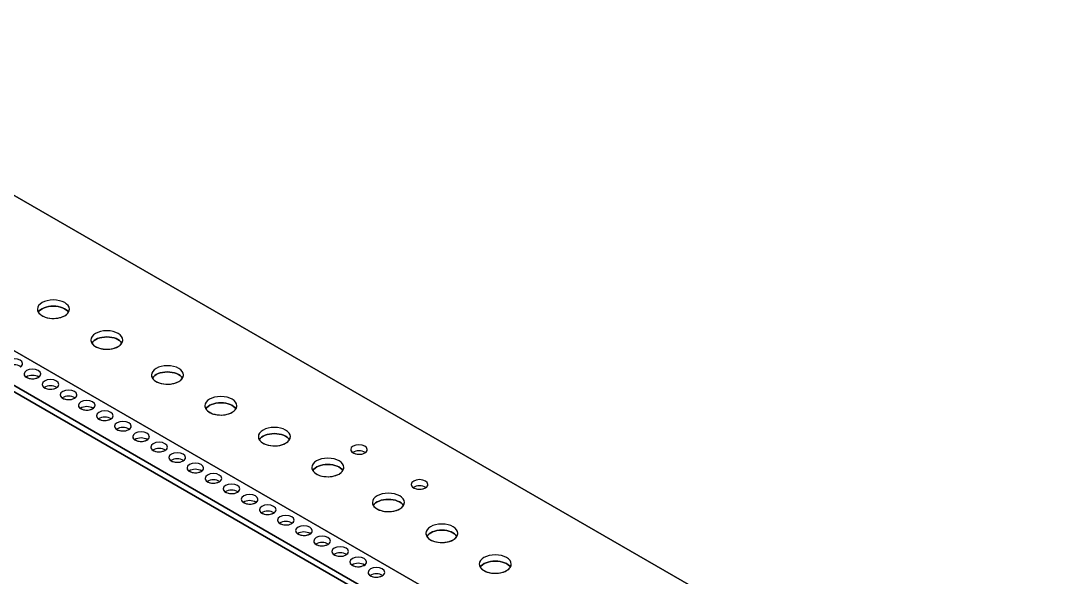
# Model space of a CAD drawing. Header units: inches. Extents: x -5.2 to 15.6, y -18.4 to 3.6.
# Drawn here: x 7.1 to 15.17, y -12.35 to -8 of the extents above; entities that cross this region are included whole.
import ezdxf

# ---------------------------------------------------------------- set-up
doc = ezdxf.new("R2010")
doc.units = ezdxf.units.IN
doc.header["$LTSCALE"] = 0.5
doc.header["$MEASUREMENT"] = 0
doc.layers.get('0').update_dxf_attribs({"lineweight": 25, "true_color": 0x000000})

msp = doc.modelspace()

# ---------------------------------------------------------------- linework, layer by layer
for p, q in [((15.1682, -14.0502), (4.684, -7.9972)), ((15.1682, -14.0502), (4.684, -7.9972)), ((4.684, -7.9972), (15.1671, -14.0495)), ((4.6857, -7.998), (15.1682, -14.0502)), ((15.1671, -14.0495), (4.6857, -7.998)), ((14.0973, -14.6465), (3.6691, -8.6258)), ((3.6691, -8.6258), (14.0973, -14.6465)), ((14.0973, -14.6465), (3.6691, -8.6258)), ((3.4325, -8.7624), (13.8606, -14.7831)), ((13.8606, -14.7831), (3.4325, -8.7624)), ((3.4325, -8.7624), (13.8606, -14.7831)), ((3.4325, -8.8106), (13.8189, -14.8072)), ((13.8189, -14.8072), (4.653, -9.5152)), ((4.653, -9.5152), (13.8189, -14.8072))]:
    msp.add_line(p, q)
for centre, radius, start, end in [((7.2778, -10.2526), 0.0458, 180.6522, 212.51955), ((7.2778, -10.2526), 0.0458, 180.6522, 212.51955), ((7.4065, -10.2321), 0.0818, 298.34375, 326.55735), ((7.4065, -10.2321), 0.0818, 298.34375, 326.55735), ((7.4361, -10.2526), 0.0458, 327.48046, 359.34693), ((7.4361, -10.2526), 0.0458, 327.48046, 359.34693), ((7.6953, -10.4937), 0.0458, 180.65621, 212.52067), ((7.6953, -10.4937), 0.0458, 180.65621, 212.52067), ((7.8241, -10.4733), 0.0818, 298.34004, 326.56343), ((7.8241, -10.4733), 0.0818, 298.34004, 326.56343), ((7.8537, -10.4937), 0.0458, 327.46919, 359.35394), ((7.8537, -10.4937), 0.0458, 327.46919, 359.35394), ((7.0539, -10.7788), 0.0902, 58.33614, 91.53462), ((7.0539, -10.7788), 0.0902, 58.33614, 91.53462), ((7.0539, -10.7788), 0.0902, 58.33614, 91.53462), ((7.0841, -10.6749), 0.0325, 294.18632, 354.49795), ((7.0694, -10.6558), 0.0562, 299.92979, 304.54606), ((7.0694, -10.6558), 0.0562, 299.92979, 304.54606), ((7.0862, -10.6757), 0.0303, 299.74756, 355.78625), ((7.0862, -10.6757), 0.0303, 299.74756, 355.78625), ((7.1582, -10.7574), 0.0303, 184.21277, 240.25342), ((7.1582, -10.7574), 0.0303, 184.21277, 240.25342), ((7.1905, -10.8605), 0.0902, 88.46516, 121.66454), ((7.1905, -10.8605), 0.0902, 88.46516, 121.66454), ((7.1905, -10.8605), 0.0902, 88.46516, 121.66454), ((7.19, -10.7083), 0.0888, 238.15124, 270.06186), ((7.19, -10.7083), 0.0888, 238.15124, 270.06186), ((7.1925, -10.695), 0.1022, 256.1508, 296.95153), ((7.1943, -10.7018), 0.0954, 267.46295, 297.84531), ((7.1943, -10.7018), 0.0954, 267.46295, 297.84531), ((7.1953, -10.8605), 0.0902, 58.33546, 91.53484), ((7.1953, -10.8605), 0.0902, 58.33546, 91.53484), ((7.1953, -10.8605), 0.0902, 58.33546, 91.53484), ((7.2255, -10.7565), 0.0325, 294.18632, 354.49795), ((7.2108, -10.7375), 0.0562, 299.92979, 304.54606), ((7.2108, -10.7375), 0.0562, 299.92979, 304.54606), ((7.2276, -10.7574), 0.0303, 299.74756, 355.78625), ((7.2276, -10.7574), 0.0303, 299.74756, 355.78625), ((8.1686, -10.7669), 0.0458, 180.64941, 212.52234), ((8.1686, -10.7669), 0.0458, 180.64941, 212.52234), ((8.2973, -10.7465), 0.0818, 298.34416, 326.55168), ((8.2973, -10.7465), 0.0818, 298.34416, 326.55168), ((8.3269, -10.7669), 0.0458, 327.49034, 359.33791), ((8.3269, -10.7669), 0.0458, 327.49034, 359.33791), ((7.2996, -10.839), 0.0303, 184.21375, 240.25244), ((7.2996, -10.839), 0.0303, 184.21375, 240.25244), ((7.3319, -10.9421), 0.0902, 88.46516, 121.66454), ((7.3319, -10.9421), 0.0902, 88.46516, 121.66454), ((7.3319, -10.9421), 0.0902, 88.46516, 121.66454), ((7.3314, -10.79), 0.0888, 238.15144, 270.06166), ((7.3314, -10.79), 0.0888, 238.15144, 270.06166), ((7.3339, -10.7767), 0.1022, 256.15087, 296.95138), ((7.3357, -10.7835), 0.0954, 267.46298, 297.84508), ((7.3357, -10.7835), 0.0954, 267.46298, 297.84508), ((7.3367, -10.9421), 0.0902, 58.33546, 91.53484), ((7.3367, -10.9421), 0.0902, 58.33546, 91.53484), ((7.3367, -10.9421), 0.0902, 58.33546, 91.53484), ((7.3669, -10.8382), 0.0325, 294.1874, 354.49799), ((7.3522, -10.819), 0.0563, 299.93621, 304.54496), ((7.3522, -10.819), 0.0563, 299.93621, 304.54496), ((7.369, -10.839), 0.0303, 299.74756, 355.78625), ((7.369, -10.839), 0.0303, 299.74756, 355.78625), ((7.441, -10.9207), 0.0303, 184.21375, 240.25258), ((7.441, -10.9207), 0.0303, 184.21375, 240.25258), ((7.4733, -11.0238), 0.0902, 88.46527, 121.66438), ((7.4733, -11.0238), 0.0902, 88.46527, 121.66438), ((7.4733, -11.0238), 0.0902, 88.46527, 121.66438), ((7.4728, -10.8716), 0.0888, 238.15146, 270.06164), ((7.4728, -10.8716), 0.0888, 238.15146, 270.06164), ((7.4753, -10.8583), 0.1022, 256.15086, 296.95144), ((7.4771, -10.8651), 0.0954, 267.46302, 297.84506), ((7.4771, -10.8651), 0.0954, 267.46302, 297.84506), ((7.4782, -11.0238), 0.0902, 58.3358, 91.53467), ((7.4782, -11.0238), 0.0902, 58.3358, 91.53467), ((7.4782, -11.0238), 0.0902, 58.3358, 91.53467), ((7.5084, -10.9198), 0.0325, 294.1874, 354.49799), ((7.4935, -10.9006), 0.0564, 299.93777, 304.53808), ((7.4935, -10.9006), 0.0564, 299.93777, 304.53808), ((7.5105, -10.9207), 0.0303, 299.74792, 355.78723), ((7.5105, -10.9207), 0.0303, 299.74792, 355.78723), ((7.5825, -11.0023), 0.0303, 184.21277, 240.25208), ((7.5825, -11.0023), 0.0303, 184.21277, 240.25208), ((7.6147, -11.1054), 0.0902, 88.46536, 121.66411), ((7.6147, -11.1054), 0.0902, 88.46536, 121.66411), ((7.6147, -11.1054), 0.0902, 88.46536, 121.66411), ((7.6142, -10.9533), 0.0888, 238.15164, 270.06146), ((7.6142, -10.9533), 0.0888, 238.15164, 270.06146), ((7.6168, -10.94), 0.1022, 256.1508, 296.95153), ((7.6186, -10.9468), 0.0954, 267.46282, 297.84524), ((7.6186, -10.9468), 0.0954, 267.46282, 297.84524), ((7.6196, -11.1054), 0.0902, 58.33564, 91.53466), ((7.6196, -11.1054), 0.0902, 58.33564, 91.53466), ((7.6196, -11.1054), 0.0902, 58.33564, 91.53466), ((7.6498, -11.0015), 0.0325, 294.18632, 354.49795), ((7.6351, -10.9824), 0.0562, 299.92979, 304.54606), ((7.6351, -10.9824), 0.0562, 299.92979, 304.54606), ((7.6519, -11.0023), 0.0303, 299.74756, 355.78625), ((7.6519, -11.0023), 0.0303, 299.74756, 355.78625), ((8.5862, -11.008), 0.0458, 180.66209, 212.50966), ((8.5862, -11.008), 0.0458, 180.66209, 212.50966), ((8.7149, -10.9875), 0.0818, 298.34416, 326.55168), ((8.7149, -10.9875), 0.0818, 298.34416, 326.55168), ((8.7445, -11.008), 0.0458, 327.49034, 359.33791), ((8.7445, -11.008), 0.0458, 327.49034, 359.33791), ((7.7239, -11.084), 0.0303, 184.21277, 240.25342), ((7.7239, -11.084), 0.0303, 184.21277, 240.25342), ((7.7562, -11.1871), 0.0902, 88.46516, 121.66454), ((7.7562, -11.1871), 0.0902, 88.46516, 121.66454), ((7.7562, -11.1871), 0.0902, 88.46516, 121.66454), ((7.7557, -11.0349), 0.0888, 238.15124, 270.06186), ((7.7557, -11.0349), 0.0888, 238.15124, 270.06186), ((7.7582, -11.0216), 0.1022, 256.1508, 296.95153), ((7.76, -11.0284), 0.0954, 267.46295, 297.84531), ((7.76, -11.0284), 0.0954, 267.46295, 297.84531), ((7.761, -11.1871), 0.0902, 58.33564, 91.53466), ((7.761, -11.1871), 0.0902, 58.33564, 91.53466), ((7.761, -11.1871), 0.0902, 58.33564, 91.53466), ((7.7912, -11.0831), 0.0325, 294.18632, 354.49795), ((7.7765, -11.0641), 0.0562, 299.92979, 304.54606), ((7.7765, -11.0641), 0.0562, 299.92979, 304.54606), ((7.7933, -11.084), 0.0303, 299.74756, 355.78625), ((7.7933, -11.084), 0.0303, 299.74756, 355.78625), ((7.8653, -11.1656), 0.0303, 184.21375, 240.25244), ((7.8653, -11.1656), 0.0303, 184.21375, 240.25244), ((7.8976, -11.2688), 0.0902, 88.47111, 121.65926), ((7.8976, -11.2688), 0.0902, 88.47111, 121.65926), ((7.8976, -11.2688), 0.0902, 88.47111, 121.65926), ((7.8971, -11.1166), 0.0888, 238.15104, 270.06205), ((7.8971, -11.1166), 0.0888, 238.15104, 270.06205), ((7.8996, -11.1033), 0.1022, 256.151, 296.95096), ((7.9014, -11.1101), 0.0954, 267.46231, 297.84496), ((7.9014, -11.1101), 0.0954, 267.46231, 297.84496), ((7.9024, -11.2688), 0.0902, 58.34545, 91.52668), ((7.9024, -11.2688), 0.0902, 58.34545, 91.52668), ((7.9024, -11.2688), 0.0902, 58.34545, 91.52668), ((7.9326, -11.1648), 0.0325, 294.19166, 354.50159), ((7.9174, -11.145), 0.0571, 299.96571, 304.51014), ((7.9174, -11.145), 0.0571, 299.96571, 304.51014), ((7.9347, -11.1656), 0.0303, 299.7583, 355.78622), ((7.9347, -11.1656), 0.0303, 299.7583, 355.78622), ((8.0067, -11.2473), 0.0303, 184.21374, 240.25513), ((8.0067, -11.2473), 0.0303, 184.21374, 240.25513), ((8.039, -11.3504), 0.0902, 88.47131, 121.65883), ((8.039, -11.3504), 0.0902, 88.47131, 121.65883), ((8.039, -11.3504), 0.0902, 88.47131, 121.65883), ((8.0385, -11.1982), 0.0888, 238.15151, 270.06184), ((8.0385, -11.1982), 0.0888, 238.15151, 270.06184), ((8.041, -11.1849), 0.1022, 256.151, 296.95096), ((8.0428, -11.1917), 0.0954, 267.46231, 297.84496), ((8.0428, -11.1917), 0.0954, 267.46231, 297.84496), ((8.0438, -11.3504), 0.0902, 58.34545, 91.52668), ((8.0438, -11.3504), 0.0902, 58.34545, 91.52668), ((8.0438, -11.3504), 0.0902, 58.34545, 91.52668), ((8.0741, -11.2464), 0.0325, 294.19166, 354.50159), ((8.0589, -11.2266), 0.0571, 299.96571, 304.51014), ((8.0589, -11.2266), 0.0571, 299.96571, 304.51014), ((8.0761, -11.2473), 0.0303, 299.7583, 355.78622), ((8.0761, -11.2473), 0.0303, 299.7583, 355.78622), ((9.0038, -11.2491), 0.0458, 180.65474, 212.51701), ((9.0038, -11.2491), 0.0458, 180.65474, 212.51701), ((9.1325, -11.2286), 0.0818, 298.34416, 326.55168), ((9.1325, -11.2286), 0.0818, 298.34416, 326.55168), ((9.1621, -11.2491), 0.0458, 327.48299, 359.34526), ((9.1621, -11.2491), 0.0458, 327.48299, 359.34526), ((8.1481, -11.3289), 0.0303, 184.20815, 240.26072), ((8.1481, -11.3289), 0.0303, 184.20815, 240.26072), ((8.1804, -11.4321), 0.0902, 88.47131, 121.65883), ((8.1804, -11.4321), 0.0902, 88.47131, 121.65883), ((8.1804, -11.4321), 0.0902, 88.47131, 121.65883), ((8.1799, -11.2799), 0.0888, 238.15151, 270.06184), ((8.1799, -11.2799), 0.0888, 238.15151, 270.06184), ((8.1825, -11.2666), 0.1022, 256.151, 296.95096), ((8.1842, -11.2734), 0.0954, 267.46231, 297.84496), ((8.1842, -11.2734), 0.0954, 267.46231, 297.84496), ((8.1853, -11.4321), 0.0902, 58.34366, 91.52847), ((8.1853, -11.4321), 0.0902, 58.34366, 91.52847), ((8.1853, -11.4321), 0.0902, 58.34366, 91.52847), ((8.2155, -11.3281), 0.0325, 294.19166, 354.50159), ((8.2003, -11.3083), 0.0571, 299.96571, 304.51014), ((8.2003, -11.3083), 0.0571, 299.96571, 304.51014), ((8.2176, -11.3289), 0.0303, 299.75271, 355.79181), ((8.2176, -11.3289), 0.0303, 299.75271, 355.79181), ((9.7094, -11.3479), 0.0303, 184.20232, 240.24471), ((9.7094, -11.3479), 0.0303, 184.20232, 240.24471), ((9.7417, -11.451), 0.0902, 88.46937, 121.66695), ((9.7417, -11.451), 0.0902, 88.46937, 121.66695), ((9.7417, -11.451), 0.0902, 88.46937, 121.66695), ((9.7412, -11.2988), 0.0888, 238.15812, 270.06412), ((9.7412, -11.2988), 0.0888, 238.15812, 270.06412), ((9.7465, -11.451), 0.0902, 58.33055, 91.53084), ((9.7465, -11.451), 0.0902, 58.33055, 91.53084), ((9.7465, -11.451), 0.0902, 58.33055, 91.53084), ((9.7767, -11.347), 0.0325, 294.18911, 354.49291), ((9.7607, -11.3258), 0.0587, 299.98664, 304.40482), ((9.7607, -11.3258), 0.0587, 299.98664, 304.40482), ((9.7788, -11.3479), 0.0303, 299.75163, 355.78794), ((9.7788, -11.3479), 0.0303, 299.75163, 355.78794), ((8.2896, -11.4106), 0.0303, 184.20815, 240.26072), ((8.2896, -11.4106), 0.0303, 184.20815, 240.26072), ((8.3219, -11.5137), 0.0902, 88.47131, 121.65883), ((8.3219, -11.5137), 0.0902, 88.47131, 121.65883), ((8.3219, -11.5137), 0.0902, 88.47131, 121.65883), ((8.3213, -11.3616), 0.0887, 238.14497, 270.06838), ((8.3213, -11.3616), 0.0887, 238.14497, 270.06838), ((8.3239, -11.3482), 0.1022, 256.151, 296.95096), ((8.3257, -11.355), 0.0954, 267.46231, 297.84496), ((8.3257, -11.355), 0.0954, 267.46231, 297.84496), ((8.3267, -11.5137), 0.0902, 58.34366, 91.52847), ((8.3267, -11.5137), 0.0902, 58.34366, 91.52847), ((8.3267, -11.5137), 0.0902, 58.34366, 91.52847), ((8.3569, -11.4097), 0.0325, 294.19166, 354.50159), ((8.3417, -11.3899), 0.0571, 299.96571, 304.51014), ((8.3417, -11.3899), 0.0571, 299.96571, 304.51014), ((8.359, -11.4106), 0.0303, 299.75271, 355.79181), ((8.359, -11.4106), 0.0303, 299.75271, 355.79181), ((9.7437, -11.2855), 0.1022, 256.151, 296.95096), ((9.7455, -11.2923), 0.0954, 267.46231, 297.84496), ((9.7455, -11.2923), 0.0954, 267.46231, 297.84496), ((8.431, -11.4922), 0.0303, 184.20815, 240.26072), ((8.431, -11.4922), 0.0303, 184.20815, 240.26072), ((8.4633, -11.5954), 0.0902, 88.47131, 121.65883), ((8.4633, -11.5954), 0.0902, 88.47131, 121.65883), ((8.4633, -11.5954), 0.0902, 88.47131, 121.65883), ((8.4628, -11.4432), 0.0887, 238.14696, 270.06639), ((8.4628, -11.4432), 0.0887, 238.14696, 270.06639), ((8.4653, -11.4299), 0.1022, 256.151, 296.95096), ((8.4671, -11.4367), 0.0954, 267.46231, 297.84496), ((8.4671, -11.4367), 0.0954, 267.46231, 297.84496), ((8.4681, -11.5954), 0.0902, 58.34366, 91.52847), ((8.4681, -11.5954), 0.0902, 58.34366, 91.52847), ((8.4681, -11.5954), 0.0902, 58.34366, 91.52847), ((8.4983, -11.4914), 0.0325, 294.19166, 354.50159), ((8.4831, -11.4716), 0.0571, 299.96571, 304.51014), ((8.4831, -11.4716), 0.0571, 299.96571, 304.51014), ((8.5004, -11.4922), 0.0303, 299.75271, 355.79181), ((8.5004, -11.4922), 0.0303, 299.75271, 355.79181), ((9.4214, -11.4902), 0.0458, 180.65874, 212.51813), ((9.4214, -11.4902), 0.0458, 180.65874, 212.51813), ((9.5501, -11.4698), 0.0818, 298.33196, 326.56388), ((9.5501, -11.4698), 0.0818, 298.33196, 326.56388), ((9.5797, -11.4902), 0.0458, 327.48187, 359.34126), ((9.5797, -11.4902), 0.0458, 327.48187, 359.34126), ((8.5724, -11.5739), 0.0303, 184.20815, 240.26072), ((8.5724, -11.5739), 0.0303, 184.20815, 240.26072), ((8.6047, -11.677), 0.0902, 88.47131, 121.65883), ((8.6047, -11.677), 0.0902, 88.47131, 121.65883), ((8.6047, -11.677), 0.0902, 88.47131, 121.65883), ((8.6042, -11.5249), 0.0887, 238.14696, 270.06639), ((8.6042, -11.5249), 0.0887, 238.14696, 270.06639), ((8.6067, -11.5115), 0.1022, 256.151, 296.95096), ((8.6085, -11.5183), 0.0954, 267.46231, 297.84496), ((8.6085, -11.5183), 0.0954, 267.46231, 297.84496), ((8.6095, -11.677), 0.0902, 58.34366, 91.52847), ((8.6095, -11.677), 0.0902, 58.34366, 91.52847), ((8.6095, -11.677), 0.0902, 58.34366, 91.52847), ((8.6397, -11.573), 0.0325, 294.19166, 354.50159), ((8.6245, -11.5532), 0.0571, 299.96571, 304.51014), ((8.6245, -11.5532), 0.0571, 299.96571, 304.51014), ((8.6418, -11.5739), 0.0303, 299.75271, 355.79181), ((8.6418, -11.5739), 0.0303, 299.75271, 355.79181), ((8.7138, -11.6555), 0.0303, 184.20815, 240.26072), ((8.7138, -11.6555), 0.0303, 184.20815, 240.26072), ((8.7461, -11.7587), 0.0902, 88.47131, 121.65883), ((8.7461, -11.7587), 0.0902, 88.47131, 121.65883), ((8.7461, -11.7587), 0.0902, 88.47131, 121.65883), ((8.7456, -11.6065), 0.0887, 238.14696, 270.06639), ((8.7456, -11.6065), 0.0887, 238.14696, 270.06639), ((8.7481, -11.5932), 0.1022, 256.151, 296.95096), ((8.7499, -11.6), 0.0954, 267.46231, 297.84496), ((8.7499, -11.6), 0.0954, 267.46231, 297.84496), ((8.7509, -11.7587), 0.0902, 58.34366, 91.52847), ((8.7509, -11.7587), 0.0902, 58.34366, 91.52847), ((8.7509, -11.7587), 0.0902, 58.34366, 91.52847), ((8.7812, -11.6547), 0.0325, 294.19166, 354.50159), ((8.766, -11.6349), 0.0571, 299.96571, 304.51014), ((8.766, -11.6349), 0.0571, 299.96571, 304.51014), ((8.7832, -11.6555), 0.0303, 299.75271, 355.79181), ((8.7832, -11.6555), 0.0303, 299.75271, 355.79181), ((10.1827, -11.6211), 0.0303, 184.2121, 240.23493), ((10.1827, -11.6211), 0.0303, 184.2121, 240.23493), ((10.215, -11.7242), 0.0902, 88.47116, 121.66516), ((10.215, -11.7242), 0.0902, 88.47116, 121.66516), ((10.215, -11.7242), 0.0902, 88.47116, 121.66516), ((10.2144, -11.5721), 0.0887, 238.15159, 270.07065), ((10.2144, -11.5721), 0.0887, 238.15159, 270.07065), ((10.217, -11.5588), 0.1022, 256.14187, 296.9601), ((10.2188, -11.5656), 0.0953, 267.44934, 297.85793), ((10.2188, -11.5656), 0.0953, 267.44934, 297.85793), ((10.2198, -11.7242), 0.0902, 58.33055, 91.53084), ((10.2198, -11.7242), 0.0902, 58.33055, 91.53084), ((10.2198, -11.7242), 0.0902, 58.33055, 91.53084), ((10.25, -11.6202), 0.0325, 294.1786, 354.50342), ((10.234, -11.599), 0.0587, 299.98664, 304.40482), ((10.234, -11.599), 0.0587, 299.98664, 304.40482), ((10.2521, -11.6211), 0.0303, 299.75163, 355.78794), ((10.2521, -11.6211), 0.0303, 299.75163, 355.78794), ((8.8552, -11.7372), 0.0303, 184.20815, 240.26072), ((8.8552, -11.7372), 0.0303, 184.20815, 240.26072), ((8.8875, -11.8403), 0.0902, 88.47131, 121.65883), ((8.8875, -11.8403), 0.0902, 88.47131, 121.65883), ((8.8875, -11.8403), 0.0902, 88.47131, 121.65883), ((8.887, -11.6882), 0.0887, 238.14696, 270.06639), ((8.887, -11.6882), 0.0887, 238.14696, 270.06639), ((8.8896, -11.6748), 0.1022, 256.151, 296.95096), ((8.8913, -11.6816), 0.0954, 267.46231, 297.84496), ((8.8913, -11.6816), 0.0954, 267.46231, 297.84496), ((8.8924, -11.8403), 0.0902, 58.34366, 91.52847), ((8.8924, -11.8403), 0.0902, 58.34366, 91.52847), ((8.8924, -11.8403), 0.0902, 58.34366, 91.52847), ((8.9226, -11.7363), 0.0325, 294.19166, 354.50159), ((8.9074, -11.7165), 0.0571, 299.96571, 304.51014), ((8.9074, -11.7165), 0.0571, 299.96571, 304.51014), ((8.9247, -11.7372), 0.0303, 299.74293, 355.80159), ((8.9247, -11.7372), 0.0303, 299.74293, 355.80159), ((9.8946, -11.7634), 0.0458, 180.65874, 212.51813), ((9.8946, -11.7634), 0.0458, 180.65874, 212.51813), ((10.053, -11.7634), 0.0458, 327.48187, 359.34126), ((10.053, -11.7634), 0.0458, 327.48187, 359.34126), ((8.9967, -11.8188), 0.0303, 184.20232, 240.24471), ((8.9967, -11.8188), 0.0303, 184.20232, 240.24471), ((9.029, -11.9219), 0.0902, 88.46758, 121.66875), ((9.029, -11.9219), 0.0902, 88.46758, 121.66875), ((9.029, -11.9219), 0.0902, 88.46758, 121.66875), ((9.0284, -11.7698), 0.0888, 238.15812, 270.06412), ((9.0284, -11.7698), 0.0888, 238.15812, 270.06412), ((9.031, -11.7565), 0.1022, 256.151, 296.95096), ((9.0328, -11.7633), 0.0954, 267.46231, 297.84496), ((9.0328, -11.7633), 0.0954, 267.46231, 297.84496), ((9.0338, -11.9219), 0.0902, 58.33055, 91.53084), ((9.0338, -11.9219), 0.0902, 58.33055, 91.53084), ((9.0338, -11.9219), 0.0902, 58.33055, 91.53084), ((9.064, -11.818), 0.0325, 294.18911, 354.49291), ((9.048, -11.7968), 0.0587, 299.98664, 304.40482), ((9.048, -11.7968), 0.0587, 299.98664, 304.40482), ((9.0661, -11.8188), 0.0303, 299.75163, 355.78794), ((9.0661, -11.8188), 0.0303, 299.75163, 355.78794), ((10.0233, -11.743), 0.0818, 298.34265, 326.56152), ((10.0233, -11.743), 0.0818, 298.34265, 326.56152), ((9.1381, -11.9005), 0.0303, 184.20232, 240.24471), ((9.1381, -11.9005), 0.0303, 184.20232, 240.24471), ((9.1704, -12.0036), 0.0902, 88.46937, 121.66695), ((9.1704, -12.0036), 0.0902, 88.46937, 121.66695), ((9.1704, -12.0036), 0.0902, 88.46937, 121.66695), ((9.1699, -11.8514), 0.0888, 238.15812, 270.06412), ((9.1699, -11.8514), 0.0888, 238.15812, 270.06412), ((9.1724, -11.8381), 0.1022, 256.151, 296.95096), ((9.1742, -11.8449), 0.0954, 267.46231, 297.84496), ((9.1742, -11.8449), 0.0954, 267.46231, 297.84496), ((9.1752, -12.0036), 0.0902, 58.33055, 91.53084), ((9.1752, -12.0036), 0.0902, 58.33055, 91.53084), ((9.1752, -12.0036), 0.0902, 58.33055, 91.53084), ((9.2054, -11.8996), 0.0325, 294.18911, 354.49291), ((9.1894, -11.8784), 0.0587, 299.98664, 304.40482), ((9.1894, -11.8784), 0.0587, 299.98664, 304.40482), ((9.2075, -11.9005), 0.0303, 299.75163, 355.78794), ((9.2075, -11.9005), 0.0303, 299.75163, 355.78794), ((9.2795, -11.9821), 0.0303, 184.2121, 240.23493), ((9.2795, -11.9821), 0.0303, 184.2121, 240.23493), ((9.3118, -12.0853), 0.0902, 88.46937, 121.66695), ((9.3118, -12.0853), 0.0902, 88.46937, 121.66695), ((9.3118, -12.0853), 0.0902, 88.46937, 121.66695), ((9.3113, -11.9331), 0.0888, 238.15812, 270.06412), ((9.3113, -11.9331), 0.0888, 238.15812, 270.06412), ((9.3138, -11.9198), 0.1022, 256.151, 296.95096), ((9.3156, -11.9266), 0.0954, 267.46231, 297.84496), ((9.3156, -11.9266), 0.0954, 267.46231, 297.84496), ((9.3166, -12.0852), 0.0902, 58.33055, 91.53084), ((9.3166, -12.0852), 0.0902, 58.33055, 91.53084), ((9.3166, -12.0852), 0.0902, 58.33055, 91.53084), ((9.3468, -11.9813), 0.0325, 294.18911, 354.49291), ((9.3308, -11.9601), 0.0587, 299.98664, 304.40482), ((9.3308, -11.9601), 0.0587, 299.98664, 304.40482), ((9.3489, -11.9821), 0.0303, 299.75163, 355.78794), ((9.3489, -11.9821), 0.0303, 299.75163, 355.78794), ((10.3122, -12.0045), 0.0458, 180.66209, 212.50966), ((10.3122, -12.0045), 0.0458, 180.66209, 212.50966), ((10.4705, -12.0045), 0.0458, 327.49034, 359.33791), ((10.4705, -12.0045), 0.0458, 327.49034, 359.33791), ((9.4209, -12.0638), 0.0303, 184.2121, 240.23493), ((9.4209, -12.0638), 0.0303, 184.2121, 240.23493), ((9.4532, -12.1669), 0.0902, 88.46937, 121.66695), ((9.4532, -12.1669), 0.0902, 88.46937, 121.66695), ((9.4532, -12.1669), 0.0902, 88.46937, 121.66695), ((9.4527, -12.0147), 0.0888, 238.15812, 270.06412), ((9.4527, -12.0147), 0.0888, 238.15812, 270.06412), ((9.4552, -12.0014), 0.1022, 256.151, 296.95096), ((9.457, -12.0082), 0.0954, 267.46231, 297.84496), ((9.457, -12.0082), 0.0954, 267.46231, 297.84496), ((9.4581, -12.1669), 0.0902, 58.33055, 91.53084), ((9.4581, -12.1669), 0.0902, 58.33055, 91.53084), ((9.4581, -12.1669), 0.0902, 58.33055, 91.53084), ((9.4883, -12.0629), 0.0325, 294.18911, 354.49291), ((9.4723, -12.0417), 0.0587, 299.98664, 304.40482), ((9.4723, -12.0417), 0.0587, 299.98664, 304.40482), ((9.4903, -12.0638), 0.0303, 299.75163, 355.78794), ((9.4903, -12.0638), 0.0303, 299.75163, 355.78794), ((10.4409, -11.9841), 0.0818, 298.34416, 326.55168), ((10.4409, -11.9841), 0.0818, 298.34416, 326.55168), ((9.5624, -12.1454), 0.0303, 184.2121, 240.23493), ((9.5624, -12.1454), 0.0303, 184.2121, 240.23493), ((9.5947, -12.2486), 0.0902, 88.46937, 121.66695), ((9.5947, -12.2486), 0.0902, 88.46937, 121.66695), ((9.5947, -12.2486), 0.0902, 88.46937, 121.66695), ((9.5941, -12.0964), 0.0888, 238.15812, 270.06412), ((9.5941, -12.0964), 0.0888, 238.15812, 270.06412), ((9.5967, -12.0831), 0.1022, 256.151, 296.95096), ((9.5985, -12.0899), 0.0954, 267.46231, 297.84496), ((9.5985, -12.0899), 0.0954, 267.46231, 297.84496), ((9.5995, -12.2485), 0.0902, 58.33055, 91.53084), ((9.5995, -12.2485), 0.0902, 58.33055, 91.53084), ((9.5995, -12.2485), 0.0902, 58.33055, 91.53084), ((9.6297, -12.1445), 0.0325, 294.18911, 354.49291), ((9.6137, -12.1234), 0.0587, 299.98664, 304.40482), ((9.6137, -12.1234), 0.0587, 299.98664, 304.40482), ((9.6318, -12.1454), 0.0303, 299.75163, 355.78794), ((9.6318, -12.1454), 0.0303, 299.75163, 355.78794), ((9.7038, -12.2271), 0.0303, 184.2121, 240.23493), ((9.7038, -12.2271), 0.0303, 184.2121, 240.23493), ((9.7361, -12.3302), 0.0902, 88.46937, 121.66695), ((9.7361, -12.3302), 0.0902, 88.46937, 121.66695), ((9.7361, -12.3302), 0.0902, 88.46937, 121.66695), ((9.7356, -12.178), 0.0888, 238.15812, 270.06412), ((9.7356, -12.178), 0.0888, 238.15812, 270.06412), ((9.7381, -12.1647), 0.1022, 256.151, 296.95096), ((9.7399, -12.1716), 0.0953, 267.45582, 297.85145), ((9.7399, -12.1716), 0.0953, 267.45582, 297.85145), ((9.7409, -12.3302), 0.0902, 58.33055, 91.53084), ((9.7409, -12.3302), 0.0902, 58.33055, 91.53084), ((9.7409, -12.3302), 0.0902, 58.33055, 91.53084), ((9.7711, -12.2262), 0.0325, 294.18911, 354.49291), ((9.7551, -12.205), 0.0587, 299.98664, 304.40482), ((9.7551, -12.205), 0.0587, 299.98664, 304.40482), ((9.7732, -12.2271), 0.0303, 299.75163, 355.78794), ((9.7732, -12.2271), 0.0303, 299.75163, 355.78794), ((10.7298, -12.2456), 0.0458, 180.65474, 212.51701), ((10.7298, -12.2456), 0.0458, 180.65474, 212.51701), ((10.8881, -12.2456), 0.0458, 327.48299, 359.34526), ((10.8881, -12.2456), 0.0458, 327.48299, 359.34526), ((9.8452, -12.3087), 0.0303, 184.2121, 240.23493), ((9.8452, -12.3087), 0.0303, 184.2121, 240.23493), ((9.8775, -12.4118), 0.0902, 88.46937, 121.66695), ((9.8775, -12.4118), 0.0902, 88.46937, 121.66695), ((9.8775, -12.4118), 0.0902, 88.46937, 121.66695), ((9.877, -12.2597), 0.0888, 238.15812, 270.06412), ((9.877, -12.2597), 0.0888, 238.15812, 270.06412), ((9.8795, -12.2464), 0.1022, 256.151, 296.95096), ((9.8813, -12.2532), 0.0953, 267.45582, 297.85145), ((9.8813, -12.2532), 0.0953, 267.45582, 297.85145), ((9.8823, -12.4118), 0.0902, 58.33055, 91.53084), ((9.8823, -12.4118), 0.0902, 58.33055, 91.53084), ((9.8823, -12.4118), 0.0902, 58.33055, 91.53084), ((9.9125, -12.3078), 0.0325, 294.18911, 354.49291), ((9.8965, -12.2867), 0.0587, 299.98664, 304.40482), ((9.8965, -12.2867), 0.0587, 299.98664, 304.40482), ((9.9146, -12.3087), 0.0303, 299.75163, 355.78794), ((9.9146, -12.3087), 0.0303, 299.75163, 355.78794), ((10.8585, -12.2251), 0.0819, 298.35224, 326.55123), ((10.8585, -12.2251), 0.0819, 298.35224, 326.55123)]:
    msp.add_arc(centre, radius, start, end)
for points in [[(7.3569, -10.181), (7.2879, -10.181), (7.2319, -10.2133), (7.2319, -10.2531)], [(7.3569, -10.181), (7.2879, -10.181), (7.2319, -10.2133), (7.2319, -10.2531)], [(7.3569, -10.181), (7.2879, -10.181), (7.2319, -10.2133), (7.2319, -10.2531)], [(7.3569, -10.2292), (7.304, -10.2292), (7.2568, -10.2484), (7.2391, -10.2772)], [(7.2391, -10.2772), (7.2568, -10.2484), (7.304, -10.2292), (7.3569, -10.2292)], [(7.3569, -10.2292), (7.304, -10.2292), (7.2568, -10.2484), (7.2391, -10.2772)], [(7.4819, -10.2531), (7.4819, -10.2133), (7.426, -10.181), (7.3569, -10.181)], [(7.4819, -10.2531), (7.4819, -10.2133), (7.426, -10.181), (7.3569, -10.181)], [(7.4819, -10.2531), (7.4819, -10.2133), (7.426, -10.181), (7.3569, -10.181)], [(7.4748, -10.2772), (7.4571, -10.2484), (7.4099, -10.2292), (7.3569, -10.2292)], [(7.3569, -10.2292), (7.4099, -10.2292), (7.4571, -10.2484), (7.4748, -10.2772)], [(7.4748, -10.2772), (7.4571, -10.2484), (7.4099, -10.2292), (7.3569, -10.2292)], [(7.2319, -10.2531), (7.2319, -10.2823), (7.2624, -10.3086), (7.3091, -10.3198)], [(7.2391, -10.2772), (7.2535, -10.3006), (7.2875, -10.3181), (7.3294, -10.3235)], [(7.2391, -10.2772), (7.2535, -10.3006), (7.2875, -10.3181), (7.3294, -10.3235)], [(7.3091, -10.3198), (7.3558, -10.331), (7.4096, -10.3248), (7.4453, -10.3042)], [(7.3294, -10.3235), (7.3712, -10.329), (7.415, -10.3217), (7.4453, -10.3042)], [(7.3294, -10.3235), (7.3712, -10.329), (7.415, -10.3217), (7.4453, -10.3042)], [(7.4453, -10.3042), (7.4688, -10.2906), (7.4819, -10.2723), (7.4819, -10.2531)], [(7.7745, -10.4221), (7.7055, -10.4221), (7.6495, -10.4544), (7.6495, -10.4942)], [(7.7745, -10.4221), (7.7055, -10.4221), (7.6495, -10.4544), (7.6495, -10.4942)], [(7.7745, -10.4221), (7.7055, -10.4221), (7.6495, -10.4544), (7.6495, -10.4942)], [(7.7745, -10.4703), (7.7216, -10.4703), (7.6744, -10.4895), (7.6567, -10.5183)], [(7.6567, -10.5183), (7.6744, -10.4895), (7.7216, -10.4703), (7.7745, -10.4703)], [(7.7745, -10.4703), (7.7216, -10.4703), (7.6744, -10.4895), (7.6567, -10.5183)], [(7.8995, -10.4942), (7.8995, -10.4544), (7.8436, -10.4221), (7.7745, -10.4221)], [(7.8995, -10.4942), (7.8995, -10.4544), (7.8436, -10.4221), (7.7745, -10.4221)], [(7.8995, -10.4942), (7.8995, -10.4544), (7.8436, -10.4221), (7.7745, -10.4221)], [(7.8923, -10.5183), (7.8747, -10.4895), (7.8275, -10.4703), (7.7745, -10.4703)], [(7.7745, -10.4703), (7.8275, -10.4703), (7.8747, -10.4895), (7.8923, -10.5183)], [(7.8923, -10.5183), (7.8747, -10.4895), (7.8275, -10.4703), (7.7745, -10.4703)], [(7.6495, -10.4942), (7.6495, -10.5234), (7.68, -10.5497), (7.7267, -10.5609)], [(7.6567, -10.5183), (7.671, -10.5417), (7.7051, -10.5591), (7.747, -10.5646)], [(7.6567, -10.5183), (7.671, -10.5417), (7.7051, -10.5591), (7.747, -10.5646)], [(7.7267, -10.5609), (7.7734, -10.5721), (7.8272, -10.5659), (7.8629, -10.5452)], [(7.747, -10.5646), (7.7888, -10.5701), (7.8326, -10.5628), (7.8629, -10.5452)], [(7.747, -10.5646), (7.7888, -10.5701), (7.8326, -10.5628), (7.8629, -10.5452)], [(7.8629, -10.5452), (7.8864, -10.5317), (7.8995, -10.5134), (7.8995, -10.4942)], [(7.1164, -10.678), (7.1164, -10.6573), (7.0874, -10.6405), (7.0515, -10.6405)], [(7.1164, -10.678), (7.1164, -10.6573), (7.0874, -10.6405), (7.0515, -10.6405)], [(7.1164, -10.678), (7.1164, -10.6573), (7.0874, -10.6405), (7.0515, -10.6405)], [(7.1929, -10.7221), (7.157, -10.7221), (7.1279, -10.7389), (7.1279, -10.7596)], [(7.1929, -10.7221), (7.157, -10.7221), (7.1279, -10.7389), (7.1279, -10.7596)], [(7.1929, -10.7221), (7.157, -10.7221), (7.1279, -10.7389), (7.1279, -10.7596)], [(7.2579, -10.7596), (7.2579, -10.7389), (7.2288, -10.7221), (7.1929, -10.7221)], [(7.2579, -10.7596), (7.2579, -10.7389), (7.2288, -10.7221), (7.1929, -10.7221)], [(7.2579, -10.7596), (7.2579, -10.7389), (7.2288, -10.7221), (7.1929, -10.7221)], [(8.2478, -10.6953), (8.1787, -10.6953), (8.1228, -10.7276), (8.1228, -10.7675)], [(8.2478, -10.6953), (8.1787, -10.6953), (8.1228, -10.7276), (8.1228, -10.7675)], [(8.2478, -10.6953), (8.1787, -10.6953), (8.1228, -10.7276), (8.1228, -10.7675)], [(8.3728, -10.7675), (8.3728, -10.7276), (8.3168, -10.6953), (8.2478, -10.6953)], [(8.3728, -10.7675), (8.3728, -10.7276), (8.3168, -10.6953), (8.2478, -10.6953)], [(8.3728, -10.7675), (8.3728, -10.7276), (8.3168, -10.6953), (8.2478, -10.6953)], [(7.1279, -10.7596), (7.1279, -10.7748), (7.1438, -10.7885), (7.168, -10.7943)], [(7.3343, -10.8038), (7.2984, -10.8038), (7.2694, -10.8206), (7.2694, -10.8413)], [(7.3343, -10.8038), (7.2984, -10.8038), (7.2694, -10.8206), (7.2694, -10.8413)], [(7.3343, -10.8038), (7.2984, -10.8038), (7.2694, -10.8206), (7.2694, -10.8413)], [(7.3993, -10.8413), (7.3993, -10.8206), (7.3702, -10.8038), (7.3343, -10.8038)], [(7.3993, -10.8413), (7.3993, -10.8206), (7.3702, -10.8038), (7.3343, -10.8038)], [(7.3993, -10.8413), (7.3993, -10.8206), (7.3702, -10.8038), (7.3343, -10.8038)], [(8.1228, -10.7675), (8.1228, -10.7966), (8.1532, -10.823), (8.1999, -10.8341)], [(8.2478, -10.7435), (8.1948, -10.7435), (8.1477, -10.7628), (8.13, -10.7916)], [(8.13, -10.7916), (8.1477, -10.7628), (8.1948, -10.7435), (8.2478, -10.7435)], [(8.2478, -10.7435), (8.1948, -10.7435), (8.1477, -10.7628), (8.13, -10.7916)], [(8.13, -10.7916), (8.1443, -10.8149), (8.1784, -10.8324), (8.2202, -10.8378)], [(8.13, -10.7916), (8.1443, -10.8149), (8.1784, -10.8324), (8.2202, -10.8378)], [(8.3656, -10.7916), (8.3479, -10.7628), (8.3007, -10.7435), (8.2478, -10.7435)], [(8.2478, -10.7435), (8.3007, -10.7435), (8.3479, -10.7628), (8.3656, -10.7916)], [(8.3656, -10.7916), (8.3479, -10.7628), (8.3007, -10.7435), (8.2478, -10.7435)], [(8.3362, -10.8185), (8.3596, -10.805), (8.3728, -10.7866), (8.3728, -10.7675)], [(7.2694, -10.8413), (7.2694, -10.8564), (7.2852, -10.8701), (7.3095, -10.8759)], [(7.4757, -10.8854), (7.4399, -10.8854), (7.4108, -10.9022), (7.4108, -10.9229)], [(7.4757, -10.8854), (7.4399, -10.8854), (7.4108, -10.9022), (7.4108, -10.9229)], [(7.4757, -10.8854), (7.4399, -10.8854), (7.4108, -10.9022), (7.4108, -10.9229)], [(7.5407, -10.9229), (7.5407, -10.9022), (7.5116, -10.8854), (7.4757, -10.8854)], [(7.5407, -10.9229), (7.5407, -10.9022), (7.5116, -10.8854), (7.4757, -10.8854)], [(7.5407, -10.9229), (7.5407, -10.9022), (7.5116, -10.8854), (7.4757, -10.8854)], [(8.1999, -10.8341), (8.2467, -10.8453), (8.3004, -10.8391), (8.3362, -10.8185)], [(8.2202, -10.8378), (8.2621, -10.8433), (8.3058, -10.836), (8.3362, -10.8185)], [(8.2202, -10.8378), (8.2621, -10.8433), (8.3058, -10.836), (8.3362, -10.8185)], [(7.4108, -10.9229), (7.4108, -10.9381), (7.4266, -10.9518), (7.4509, -10.9576)], [(7.6172, -10.9671), (7.5813, -10.9671), (7.5522, -10.9839), (7.5522, -11.0046)], [(7.6172, -10.9671), (7.5813, -10.9671), (7.5522, -10.9839), (7.5522, -11.0046)], [(7.6172, -10.9671), (7.5813, -10.9671), (7.5522, -10.9839), (7.5522, -11.0046)], [(7.6821, -11.0046), (7.6821, -10.9839), (7.653, -10.9671), (7.6172, -10.9671)], [(7.6821, -11.0046), (7.6821, -10.9839), (7.653, -10.9671), (7.6172, -10.9671)], [(7.6821, -11.0046), (7.6821, -10.9839), (7.653, -10.9671), (7.6172, -10.9671)], [(8.6654, -10.9364), (8.5963, -10.9364), (8.5404, -10.9687), (8.5404, -11.0085)], [(8.6654, -10.9364), (8.5963, -10.9364), (8.5404, -10.9687), (8.5404, -11.0085)], [(8.6654, -10.9364), (8.5963, -10.9364), (8.5404, -10.9687), (8.5404, -11.0085)], [(8.7904, -11.0085), (8.7904, -10.9687), (8.7344, -10.9364), (8.6654, -10.9364)], [(8.7904, -11.0085), (8.7904, -10.9687), (8.7344, -10.9364), (8.6654, -10.9364)], [(8.7904, -11.0085), (8.7904, -10.9687), (8.7344, -10.9364), (8.6654, -10.9364)], [(7.5522, -11.0046), (7.5522, -11.0197), (7.568, -11.0334), (7.5923, -11.0392)], [(7.7586, -11.0487), (7.7227, -11.0487), (7.6936, -11.0655), (7.6936, -11.0862)], [(7.7586, -11.0487), (7.7227, -11.0487), (7.6936, -11.0655), (7.6936, -11.0862)], [(7.7586, -11.0487), (7.7227, -11.0487), (7.6936, -11.0655), (7.6936, -11.0862)], [(7.8235, -11.0862), (7.8235, -11.0655), (7.7945, -11.0487), (7.7586, -11.0487)], [(7.8235, -11.0862), (7.8235, -11.0655), (7.7945, -11.0487), (7.7586, -11.0487)], [(7.8235, -11.0862), (7.8235, -11.0655), (7.7945, -11.0487), (7.7586, -11.0487)], [(8.5404, -11.0085), (8.5404, -11.0377), (8.5708, -11.0641), (8.6175, -11.0752)], [(8.6654, -10.9846), (8.6124, -10.9846), (8.5652, -11.0039), (8.5475, -11.0327)], [(8.5475, -11.0327), (8.5652, -11.0039), (8.6124, -10.9846), (8.6654, -10.9846)], [(8.6654, -10.9846), (8.6124, -10.9846), (8.5652, -11.0039), (8.5475, -11.0327)], [(8.5475, -11.0327), (8.5619, -11.056), (8.5959, -11.0735), (8.6378, -11.0789)], [(8.5475, -11.0327), (8.5619, -11.056), (8.5959, -11.0735), (8.6378, -11.0789)], [(8.7832, -11.0327), (8.7655, -11.0039), (8.7183, -10.9846), (8.6654, -10.9846)], [(8.6654, -10.9846), (8.7183, -10.9846), (8.7655, -11.0039), (8.7832, -11.0327)], [(8.7832, -11.0327), (8.7655, -11.0039), (8.7183, -10.9846), (8.6654, -10.9846)], [(8.7538, -11.0596), (8.7772, -11.046), (8.7904, -11.0277), (8.7904, -11.0085)], [(7.6936, -11.0862), (7.6936, -11.1014), (7.7095, -11.1151), (7.7337, -11.1209)], [(7.9, -11.1304), (7.8641, -11.1304), (7.835, -11.1472), (7.835, -11.1679)], [(7.9, -11.1304), (7.8641, -11.1304), (7.835, -11.1472), (7.835, -11.1679)], [(7.9, -11.1304), (7.8641, -11.1304), (7.835, -11.1472), (7.835, -11.1679)], [(7.965, -11.1679), (7.965, -11.1472), (7.9359, -11.1304), (7.9, -11.1304)], [(7.965, -11.1679), (7.965, -11.1472), (7.9359, -11.1304), (7.9, -11.1304)], [(7.965, -11.1679), (7.965, -11.1472), (7.9359, -11.1304), (7.9, -11.1304)], [(8.6175, -11.0752), (8.6642, -11.0864), (8.718, -11.0802), (8.7538, -11.0596)], [(8.6378, -11.0789), (8.6796, -11.0844), (8.7234, -11.0771), (8.7538, -11.0596)], [(8.6378, -11.0789), (8.6796, -11.0844), (8.7234, -11.0771), (8.7538, -11.0596)], [(7.835, -11.1679), (7.835, -11.183), (7.8509, -11.1967), (7.8751, -11.2025)], [(8.0414, -11.212), (8.0056, -11.212), (7.9765, -11.2288), (7.9765, -11.2495)], [(8.0414, -11.212), (8.0056, -11.212), (7.9765, -11.2288), (7.9765, -11.2495)], [(8.0414, -11.212), (8.0056, -11.212), (7.9765, -11.2288), (7.9765, -11.2495)], [(8.1064, -11.2495), (8.1064, -11.2288), (8.0773, -11.212), (8.0414, -11.212)], [(8.1064, -11.2495), (8.1064, -11.2288), (8.0773, -11.212), (8.0414, -11.212)], [(8.1064, -11.2495), (8.1064, -11.2288), (8.0773, -11.212), (8.0414, -11.212)], [(9.0829, -11.1775), (9.0139, -11.1775), (8.9579, -11.2098), (8.9579, -11.2496)], [(9.0829, -11.1775), (9.0139, -11.1775), (8.9579, -11.2098), (8.9579, -11.2496)], [(9.0829, -11.1775), (9.0139, -11.1775), (8.9579, -11.2098), (8.9579, -11.2496)], [(9.2079, -11.2496), (9.2079, -11.2098), (9.152, -11.1775), (9.0829, -11.1775)], [(9.2079, -11.2496), (9.2079, -11.2098), (9.152, -11.1775), (9.0829, -11.1775)], [(9.2079, -11.2496), (9.2079, -11.2098), (9.152, -11.1775), (9.0829, -11.1775)], [(7.9765, -11.2495), (7.9765, -11.2647), (7.9923, -11.2784), (8.0166, -11.2842)], [(8.1828, -11.2937), (8.147, -11.2937), (8.1179, -11.3105), (8.1179, -11.3312)], [(8.1828, -11.2937), (8.147, -11.2937), (8.1179, -11.3105), (8.1179, -11.3312)], [(8.1828, -11.2937), (8.147, -11.2937), (8.1179, -11.3105), (8.1179, -11.3312)], [(8.2478, -11.3312), (8.2478, -11.3105), (8.2187, -11.2937), (8.1828, -11.2937)], [(8.2478, -11.3312), (8.2478, -11.3105), (8.2187, -11.2937), (8.1828, -11.2937)], [(8.2478, -11.3312), (8.2478, -11.3105), (8.2187, -11.2937), (8.1828, -11.2937)], [(8.9579, -11.2496), (8.9579, -11.2788), (8.9884, -11.3051), (9.0351, -11.3163)], [(9.0829, -11.2257), (9.03, -11.2257), (8.9828, -11.2449), (8.9651, -11.2738)], [(8.9651, -11.2738), (8.9828, -11.2449), (9.03, -11.2257), (9.0829, -11.2257)], [(9.0829, -11.2257), (9.03, -11.2257), (8.9828, -11.2449), (8.9651, -11.2738)], [(8.9651, -11.2738), (8.9795, -11.2971), (9.0135, -11.3146), (9.0554, -11.32)], [(8.9651, -11.2738), (8.9795, -11.2971), (9.0135, -11.3146), (9.0554, -11.32)], [(9.2008, -11.2738), (9.1831, -11.2449), (9.1359, -11.2257), (9.0829, -11.2257)], [(9.0829, -11.2257), (9.1359, -11.2257), (9.1831, -11.2449), (9.2008, -11.2738)], [(9.2008, -11.2738), (9.1831, -11.2449), (9.1359, -11.2257), (9.0829, -11.2257)], [(9.1713, -11.3007), (9.1948, -11.2871), (9.2079, -11.2688), (9.2079, -11.2496)], [(8.1179, -11.3312), (8.1179, -11.3463), (8.1337, -11.36), (8.158, -11.3658)], [(9.0351, -11.3163), (9.0818, -11.3275), (9.1356, -11.3213), (9.1713, -11.3007)], [(9.0554, -11.32), (9.0972, -11.3255), (9.141, -11.3182), (9.1713, -11.3007)], [(9.0554, -11.32), (9.0972, -11.3255), (9.141, -11.3182), (9.1713, -11.3007)], [(9.7441, -11.3126), (9.7082, -11.3126), (9.6792, -11.3294), (9.6792, -11.3501)], [(9.7441, -11.3126), (9.7082, -11.3126), (9.6792, -11.3294), (9.6792, -11.3501)], [(9.7441, -11.3126), (9.7082, -11.3126), (9.6792, -11.3294), (9.6792, -11.3501)], [(9.6792, -11.3501), (9.6792, -11.3653), (9.695, -11.3789), (9.7193, -11.3847)], [(9.8091, -11.3501), (9.8091, -11.3294), (9.78, -11.3126), (9.7441, -11.3126)], [(9.8091, -11.3501), (9.8091, -11.3294), (9.78, -11.3126), (9.7441, -11.3126)], [(9.8091, -11.3501), (9.8091, -11.3294), (9.78, -11.3126), (9.7441, -11.3126)], [(8.3243, -11.3753), (8.2884, -11.3753), (8.2593, -11.3921), (8.2593, -11.4128)], [(8.3243, -11.3753), (8.2884, -11.3753), (8.2593, -11.3921), (8.2593, -11.4128)], [(8.3243, -11.3753), (8.2884, -11.3753), (8.2593, -11.3921), (8.2593, -11.4128)], [(8.2593, -11.4128), (8.2593, -11.428), (8.2751, -11.4417), (8.2994, -11.4475)], [(8.3892, -11.4128), (8.3892, -11.3921), (8.3601, -11.3753), (8.3243, -11.3753)], [(8.3892, -11.4128), (8.3892, -11.3921), (8.3601, -11.3753), (8.3243, -11.3753)], [(8.3892, -11.4128), (8.3892, -11.3921), (8.3601, -11.3753), (8.3243, -11.3753)], [(9.5005, -11.4186), (9.4315, -11.4186), (9.3755, -11.4509), (9.3755, -11.4907)], [(9.5005, -11.4186), (9.4315, -11.4186), (9.3755, -11.4509), (9.3755, -11.4907)], [(9.5005, -11.4186), (9.4315, -11.4186), (9.3755, -11.4509), (9.3755, -11.4907)], [(9.6255, -11.4907), (9.6255, -11.4509), (9.5696, -11.4186), (9.5005, -11.4186)], [(9.6255, -11.4907), (9.6255, -11.4509), (9.5696, -11.4186), (9.5005, -11.4186)], [(9.6255, -11.4907), (9.6255, -11.4509), (9.5696, -11.4186), (9.5005, -11.4186)], [(8.4657, -11.457), (8.4298, -11.457), (8.4007, -11.4738), (8.4007, -11.4945)], [(8.4657, -11.457), (8.4298, -11.457), (8.4007, -11.4738), (8.4007, -11.4945)], [(8.4657, -11.457), (8.4298, -11.457), (8.4007, -11.4738), (8.4007, -11.4945)], [(8.4007, -11.4945), (8.4007, -11.5096), (8.4166, -11.5233), (8.4408, -11.5291)], [(8.5307, -11.4945), (8.5307, -11.4738), (8.5016, -11.457), (8.4657, -11.457)], [(8.5307, -11.4945), (8.5307, -11.4738), (8.5016, -11.457), (8.4657, -11.457)], [(8.5307, -11.4945), (8.5307, -11.4738), (8.5016, -11.457), (8.4657, -11.457)], [(9.3755, -11.4907), (9.3755, -11.5199), (9.406, -11.5462), (9.4527, -11.5574)], [(9.5005, -11.4668), (9.4476, -11.4668), (9.4004, -11.486), (9.3827, -11.5148)], [(9.3827, -11.5148), (9.4004, -11.486), (9.4476, -11.4668), (9.5005, -11.4668)], [(9.5005, -11.4668), (9.4476, -11.4668), (9.4004, -11.486), (9.3827, -11.5148)], [(9.3827, -11.5148), (9.397, -11.5382), (9.4311, -11.5557), (9.473, -11.5611)], [(9.3827, -11.5148), (9.397, -11.5382), (9.4311, -11.5557), (9.473, -11.5611)], [(9.6184, -11.5148), (9.6007, -11.486), (9.5535, -11.4668), (9.5005, -11.4668)], [(9.5005, -11.4668), (9.5535, -11.4668), (9.6007, -11.486), (9.6184, -11.5148)], [(9.6184, -11.5148), (9.6007, -11.486), (9.5535, -11.4668), (9.5005, -11.4668)], [(9.5889, -11.5418), (9.6124, -11.5282), (9.6255, -11.5099), (9.6255, -11.4907)], [(8.6071, -11.5386), (8.5712, -11.5386), (8.5422, -11.5554), (8.5422, -11.5761)], [(8.6071, -11.5386), (8.5712, -11.5386), (8.5422, -11.5554), (8.5422, -11.5761)], [(8.6071, -11.5386), (8.5712, -11.5386), (8.5422, -11.5554), (8.5422, -11.5761)], [(8.5422, -11.5761), (8.5422, -11.5913), (8.558, -11.605), (8.5823, -11.6108)], [(8.6721, -11.5761), (8.6721, -11.5554), (8.643, -11.5386), (8.6071, -11.5386)], [(8.6721, -11.5761), (8.6721, -11.5554), (8.643, -11.5386), (8.6071, -11.5386)], [(8.6721, -11.5761), (8.6721, -11.5554), (8.643, -11.5386), (8.6071, -11.5386)], [(9.4527, -11.5574), (9.4994, -11.5686), (9.5532, -11.5624), (9.5889, -11.5418)], [(9.473, -11.5611), (9.5148, -11.5666), (9.5586, -11.5593), (9.5889, -11.5418)], [(9.473, -11.5611), (9.5148, -11.5666), (9.5586, -11.5593), (9.5889, -11.5418)], [(10.2174, -11.5858), (10.1815, -11.5858), (10.1524, -11.6026), (10.1524, -11.6233)], [(10.2174, -11.5858), (10.1815, -11.5858), (10.1524, -11.6026), (10.1524, -11.6233)], [(10.2174, -11.5858), (10.1815, -11.5858), (10.1524, -11.6026), (10.1524, -11.6233)], [(10.2823, -11.6233), (10.2823, -11.6026), (10.2533, -11.5858), (10.2174, -11.5858)], [(10.2823, -11.6233), (10.2823, -11.6026), (10.2533, -11.5858), (10.2174, -11.5858)], [(10.2823, -11.6233), (10.2823, -11.6026), (10.2533, -11.5858), (10.2174, -11.5858)], [(8.7485, -11.6203), (8.7127, -11.6203), (8.6836, -11.6371), (8.6836, -11.6578)], [(8.7485, -11.6203), (8.7127, -11.6203), (8.6836, -11.6371), (8.6836, -11.6578)], [(8.7485, -11.6203), (8.7127, -11.6203), (8.6836, -11.6371), (8.6836, -11.6578)], [(8.6836, -11.6578), (8.6836, -11.6729), (8.6994, -11.6866), (8.7237, -11.6924)], [(8.8135, -11.6578), (8.8135, -11.6371), (8.7844, -11.6203), (8.7485, -11.6203)], [(8.8135, -11.6578), (8.8135, -11.6371), (8.7844, -11.6203), (8.7485, -11.6203)], [(8.8135, -11.6578), (8.8135, -11.6371), (8.7844, -11.6203), (8.7485, -11.6203)], [(9.9738, -11.6918), (9.9048, -11.6918), (9.8488, -11.7241), (9.8488, -11.764)], [(9.9738, -11.6918), (9.9048, -11.6918), (9.8488, -11.7241), (9.8488, -11.764)], [(9.9738, -11.6918), (9.9048, -11.6918), (9.8488, -11.7241), (9.8488, -11.764)], [(10.0988, -11.764), (10.0988, -11.7241), (10.0428, -11.6918), (9.9738, -11.6918)], [(10.0988, -11.764), (10.0988, -11.7241), (10.0428, -11.6918), (9.9738, -11.6918)], [(10.0988, -11.764), (10.0988, -11.7241), (10.0428, -11.6918), (9.9738, -11.6918)], [(10.1524, -11.6233), (10.1524, -11.6385), (10.1682, -11.6522), (10.1925, -11.658)], [(8.89, -11.7019), (8.8541, -11.7019), (8.825, -11.7187), (8.825, -11.7394)], [(8.89, -11.7019), (8.8541, -11.7019), (8.825, -11.7187), (8.825, -11.7394)], [(8.89, -11.7019), (8.8541, -11.7019), (8.825, -11.7187), (8.825, -11.7394)], [(8.825, -11.7394), (8.825, -11.7546), (8.8408, -11.7683), (8.8651, -11.7741)], [(8.9549, -11.7394), (8.9549, -11.7187), (8.9258, -11.7019), (8.89, -11.7019)], [(8.9549, -11.7394), (8.9549, -11.7187), (8.9258, -11.7019), (8.89, -11.7019)], [(8.9549, -11.7394), (8.9549, -11.7187), (8.9258, -11.7019), (8.89, -11.7019)], [(9.8488, -11.764), (9.8488, -11.7932), (9.8792, -11.8195), (9.926, -11.8306)], [(9.9738, -11.74), (9.9209, -11.74), (9.8737, -11.7593), (9.856, -11.7881)], [(9.856, -11.7881), (9.8737, -11.7593), (9.9209, -11.74), (9.9738, -11.74)], [(9.9738, -11.74), (9.9209, -11.74), (9.8737, -11.7593), (9.856, -11.7881)], [(10.0916, -11.7881), (10.0739, -11.7593), (10.0267, -11.74), (9.9738, -11.74)], [(9.9738, -11.74), (10.0267, -11.74), (10.0739, -11.7593), (10.0916, -11.7881)], [(10.0916, -11.7881), (10.0739, -11.7593), (10.0267, -11.74), (9.9738, -11.74)], [(10.0622, -11.815), (10.0856, -11.8015), (10.0988, -11.7831), (10.0988, -11.764)], [(9.0314, -11.7836), (8.9955, -11.7836), (8.9664, -11.8004), (8.9664, -11.8211)], [(9.0314, -11.7836), (8.9955, -11.7836), (8.9664, -11.8004), (8.9664, -11.8211)], [(9.0314, -11.7836), (8.9955, -11.7836), (8.9664, -11.8004), (8.9664, -11.8211)], [(8.9664, -11.8211), (8.9664, -11.8362), (8.9822, -11.8499), (9.0065, -11.8557)], [(9.0963, -11.8211), (9.0963, -11.8004), (9.0673, -11.7836), (9.0314, -11.7836)], [(9.0963, -11.8211), (9.0963, -11.8004), (9.0673, -11.7836), (9.0314, -11.7836)], [(9.0963, -11.8211), (9.0963, -11.8004), (9.0673, -11.7836), (9.0314, -11.7836)], [(9.856, -11.7881), (9.8703, -11.8114), (9.9044, -11.8289), (9.9462, -11.8344)], [(9.856, -11.7881), (9.8703, -11.8114), (9.9044, -11.8289), (9.9462, -11.8344)], [(9.926, -11.8306), (9.9727, -11.8418), (10.0264, -11.8356), (10.0622, -11.815)], [(9.9462, -11.8344), (9.9881, -11.8398), (10.0318, -11.8325), (10.0622, -11.815)], [(9.9462, -11.8344), (9.9881, -11.8398), (10.0318, -11.8325), (10.0622, -11.815)], [(9.1728, -11.8652), (9.1369, -11.8652), (9.1078, -11.882), (9.1078, -11.9027)], [(9.1728, -11.8652), (9.1369, -11.8652), (9.1078, -11.882), (9.1078, -11.9027)], [(9.1728, -11.8652), (9.1369, -11.8652), (9.1078, -11.882), (9.1078, -11.9027)], [(9.1078, -11.9027), (9.1078, -11.9179), (9.1237, -11.9316), (9.1479, -11.9374)], [(9.2378, -11.9027), (9.2378, -11.882), (9.2087, -11.8652), (9.1728, -11.8652)], [(9.2378, -11.9027), (9.2378, -11.882), (9.2087, -11.8652), (9.1728, -11.8652)], [(9.2378, -11.9027), (9.2378, -11.882), (9.2087, -11.8652), (9.1728, -11.8652)], [(10.3914, -11.9329), (10.3223, -11.9329), (10.2664, -11.9652), (10.2664, -12.0051)], [(10.3914, -11.9329), (10.3223, -11.9329), (10.2664, -11.9652), (10.2664, -12.0051)], [(10.3914, -11.9329), (10.3223, -11.9329), (10.2664, -11.9652), (10.2664, -12.0051)], [(10.5164, -12.0051), (10.5164, -11.9652), (10.4604, -11.9329), (10.3914, -11.9329)], [(10.5164, -12.0051), (10.5164, -11.9652), (10.4604, -11.9329), (10.3914, -11.9329)], [(10.5164, -12.0051), (10.5164, -11.9652), (10.4604, -11.9329), (10.3914, -11.9329)], [(9.3142, -11.9469), (9.2783, -11.9469), (9.2493, -11.9637), (9.2493, -11.9844)], [(9.3142, -11.9469), (9.2783, -11.9469), (9.2493, -11.9637), (9.2493, -11.9844)], [(9.3142, -11.9469), (9.2783, -11.9469), (9.2493, -11.9637), (9.2493, -11.9844)], [(9.2493, -11.9844), (9.2493, -11.9995), (9.2651, -12.0132), (9.2894, -12.019)], [(9.3792, -11.9844), (9.3792, -11.9637), (9.3501, -11.9469), (9.3142, -11.9469)], [(9.3792, -11.9844), (9.3792, -11.9637), (9.3501, -11.9469), (9.3142, -11.9469)], [(9.3792, -11.9844), (9.3792, -11.9637), (9.3501, -11.9469), (9.3142, -11.9469)], [(10.2664, -12.0051), (10.2664, -12.0343), (10.2968, -12.0606), (10.3435, -12.0717)], [(10.3914, -11.9811), (10.3384, -11.9811), (10.2912, -12.0004), (10.2736, -12.0292)], [(10.2736, -12.0292), (10.2912, -12.0004), (10.3384, -11.9811), (10.3914, -11.9811)], [(10.3914, -11.9811), (10.3384, -11.9811), (10.2912, -12.0004), (10.2736, -12.0292)], [(10.5092, -12.0292), (10.4915, -12.0004), (10.4443, -11.9811), (10.3914, -11.9811)], [(10.3914, -11.9811), (10.4443, -11.9811), (10.4915, -12.0004), (10.5092, -12.0292)], [(10.5092, -12.0292), (10.4915, -12.0004), (10.4443, -11.9811), (10.3914, -11.9811)], [(10.4798, -12.0561), (10.5032, -12.0426), (10.5164, -12.0242), (10.5164, -12.0051)], [(9.4556, -12.0285), (9.4198, -12.0285), (9.3907, -12.0453), (9.3907, -12.066)], [(9.4556, -12.0285), (9.4198, -12.0285), (9.3907, -12.0453), (9.3907, -12.066)], [(9.4556, -12.0285), (9.4198, -12.0285), (9.3907, -12.0453), (9.3907, -12.066)], [(9.3907, -12.066), (9.3907, -12.0812), (9.4065, -12.0949), (9.4308, -12.1007)], [(9.5206, -12.066), (9.5206, -12.0453), (9.4915, -12.0285), (9.4556, -12.0285)], [(9.5206, -12.066), (9.5206, -12.0453), (9.4915, -12.0285), (9.4556, -12.0285)], [(9.5206, -12.066), (9.5206, -12.0453), (9.4915, -12.0285), (9.4556, -12.0285)], [(10.2736, -12.0292), (10.2879, -12.0525), (10.322, -12.07), (10.3638, -12.0755)], [(10.2736, -12.0292), (10.2879, -12.0525), (10.322, -12.07), (10.3638, -12.0755)], [(10.3435, -12.0717), (10.3902, -12.0829), (10.444, -12.0767), (10.4798, -12.0561)], [(10.3638, -12.0755), (10.4057, -12.0809), (10.4494, -12.0736), (10.4798, -12.0561)], [(10.3638, -12.0755), (10.4057, -12.0809), (10.4494, -12.0736), (10.4798, -12.0561)], [(9.5971, -12.1102), (9.5612, -12.1102), (9.5321, -12.127), (9.5321, -12.1477)], [(9.5971, -12.1102), (9.5612, -12.1102), (9.5321, -12.127), (9.5321, -12.1477)], [(9.5971, -12.1102), (9.5612, -12.1102), (9.5321, -12.127), (9.5321, -12.1477)], [(9.5321, -12.1477), (9.5321, -12.1628), (9.5479, -12.1765), (9.5722, -12.1823)], [(9.662, -12.1477), (9.662, -12.127), (9.6329, -12.1102), (9.5971, -12.1102)], [(9.662, -12.1477), (9.662, -12.127), (9.6329, -12.1102), (9.5971, -12.1102)], [(9.662, -12.1477), (9.662, -12.127), (9.6329, -12.1102), (9.5971, -12.1102)], [(10.809, -12.174), (10.7399, -12.174), (10.684, -12.2063), (10.684, -12.2462)], [(10.809, -12.174), (10.7399, -12.174), (10.684, -12.2063), (10.684, -12.2462)], [(10.809, -12.174), (10.7399, -12.174), (10.684, -12.2063), (10.684, -12.2462)], [(10.934, -12.2462), (10.934, -12.2063), (10.878, -12.174), (10.809, -12.174)], [(10.934, -12.2462), (10.934, -12.2063), (10.878, -12.174), (10.809, -12.174)], [(10.934, -12.2462), (10.934, -12.2063), (10.878, -12.174), (10.809, -12.174)], [(9.7385, -12.1918), (9.7026, -12.1918), (9.6735, -12.2086), (9.6735, -12.2293)], [(9.7385, -12.1918), (9.7026, -12.1918), (9.6735, -12.2086), (9.6735, -12.2293)], [(9.7385, -12.1918), (9.7026, -12.1918), (9.6735, -12.2086), (9.6735, -12.2293)], [(9.6735, -12.2293), (9.6735, -12.2445), (9.6894, -12.2582), (9.7136, -12.264)], [(9.8034, -12.2293), (9.8034, -12.2086), (9.7744, -12.1918), (9.7385, -12.1918)], [(9.8034, -12.2293), (9.8034, -12.2086), (9.7744, -12.1918), (9.7385, -12.1918)], [(9.8034, -12.2293), (9.8034, -12.2086), (9.7744, -12.1918), (9.7385, -12.1918)], [(10.684, -12.2462), (10.684, -12.2753), (10.7144, -12.3017), (10.7611, -12.3128)], [(10.809, -12.2222), (10.756, -12.2222), (10.7088, -12.2415), (10.6911, -12.2703)], [(10.6911, -12.2703), (10.7088, -12.2415), (10.756, -12.2222), (10.809, -12.2222)], [(10.809, -12.2222), (10.756, -12.2222), (10.7088, -12.2415), (10.6911, -12.2703)], [(10.9268, -12.2703), (10.9091, -12.2415), (10.8619, -12.2222), (10.809, -12.2222)], [(10.809, -12.2222), (10.8619, -12.2222), (10.9091, -12.2415), (10.9268, -12.2703)], [(10.9268, -12.2703), (10.9091, -12.2415), (10.8619, -12.2222), (10.809, -12.2222)], [(10.8973, -12.2972), (10.9208, -12.2836), (10.934, -12.2653), (10.934, -12.2462)], [(9.8799, -12.2735), (9.844, -12.2735), (9.8149, -12.2903), (9.8149, -12.311)], [(9.8799, -12.2735), (9.844, -12.2735), (9.8149, -12.2903), (9.8149, -12.311)], [(9.8799, -12.2735), (9.844, -12.2735), (9.8149, -12.2903), (9.8149, -12.311)], [(9.8149, -12.311), (9.8149, -12.3261), (9.8308, -12.3398), (9.855, -12.3456)], [(9.9449, -12.311), (9.9449, -12.2903), (9.9158, -12.2735), (9.8799, -12.2735)], [(9.9449, -12.311), (9.9449, -12.2903), (9.9158, -12.2735), (9.8799, -12.2735)], [(9.9449, -12.311), (9.9449, -12.2903), (9.9158, -12.2735), (9.8799, -12.2735)], [(10.6911, -12.2703), (10.7055, -12.2936), (10.7395, -12.3111), (10.7814, -12.3165)], [(10.6911, -12.2703), (10.7055, -12.2936), (10.7395, -12.3111), (10.7814, -12.3165)], [(10.7611, -12.3128), (10.8078, -12.324), (10.8616, -12.3178), (10.8973, -12.2972)], [(10.7814, -12.3165), (10.8232, -12.322), (10.867, -12.3147), (10.8973, -12.2972)], [(10.7814, -12.3165), (10.8232, -12.322), (10.867, -12.3147), (10.8973, -12.2972)]]:
    msp.add_open_spline(points, degree=3)

doc.saveas('drawing.dxf')
